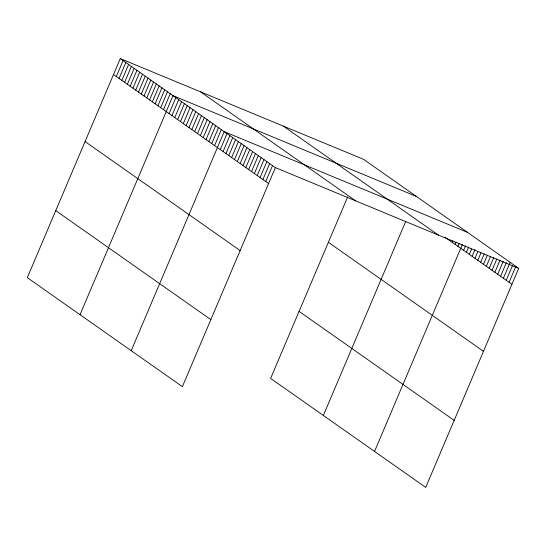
<?xml version="1.0" encoding="UTF-8"?>
<svg xmlns="http://www.w3.org/2000/svg" width="546" height="546" viewBox="0 0 546 546"><rect width="100%" height="100%" fill="white"/><g stroke="black" fill="none" stroke-linecap="round" stroke-linejoin="round"><path stroke-width="0.82" d="M120.284 58.599L27.3 277.648L182.384 386.65L275.368 167.602L120.284 58.599L363.616 159.35L518.7 268.352L425.716 487.401L270.632 378.398L347.679 196.894M116.284 76.501L123.055 60.551M119.062 78.453L125.833 62.503M121.84 80.398L128.603 64.455M124.611 82.35L131.381 66.4M127.389 84.302L134.159 68.352M130.16 86.254L136.93 70.304M132.937 88.199L139.708 72.256M135.715 90.151L142.486 74.208M138.486 92.103L145.256 76.153M141.264 94.055L148.034 78.105M144.042 96.007L150.805 80.057M146.813 97.952L153.583 82.009M149.59 99.904L156.361 83.954M152.361 101.856L159.132 85.906M155.139 103.808L161.909 87.858M157.917 105.76L164.687 89.81M160.688 107.705L167.458 91.762M163.466 109.657L170.236 93.707M80.03 314.708L173.007 95.659L416.345 196.41M169.083 113.609L175.853 97.659M171.929 115.609L178.699 99.659M174.768 117.602L181.538 101.658M177.614 119.601L184.384 103.651M180.453 121.601L187.223 105.651M183.299 123.601L190.069 107.651M186.145 125.6L192.915 109.65M188.984 127.593L195.755 111.65M191.83 129.593L198.601 113.643M194.669 131.593L201.44 115.643M197.515 133.593L204.286 117.643M200.362 135.585L207.125 119.642M203.201 137.585L209.971 121.642M206.047 139.585L212.817 123.635M208.886 141.585L215.656 125.635M211.732 143.584L218.502 127.634M214.578 145.577L221.342 129.634M131.204 350.682L224.188 131.634L467.519 232.378M220.263 149.577L227.034 133.627M223.102 151.576L229.873 135.626M225.948 153.576L232.719 137.626M228.794 155.569L235.558 139.626M231.634 157.569L238.404 141.619M234.48 159.569L241.25 143.618M237.319 161.568L244.089 145.618M240.165 163.568L246.935 147.618M243.004 165.561L249.775 149.618M245.85 167.561L252.621 151.611M248.696 169.56L255.467 153.61M251.535 171.56L258.306 155.61M254.381 173.56L261.152 157.61M257.221 175.553L263.991 159.609M260.067 177.552L266.837 161.602M262.913 179.552L269.676 163.602M265.752 181.552L272.522 165.602M323.362 415.458L405.78 221.294M452.225 242.335L452.866 240.813M455.064 244.335L456.033 242.055M457.91 246.328L459.2 243.291M374.542 451.426L462.366 244.533M463.595 250.327L465.526 245.768M466.441 252.327L468.693 247.01M469.28 254.327L471.539 249.01M472.126 256.32L475.027 249.488M474.965 258.319L477.873 251.488M477.811 260.319L481.033 252.723M480.657 262.319L484.2 253.965M483.497 264.319L487.366 255.2M486.343 266.311L490.533 256.443M489.182 268.311L493.7 257.678M492.028 270.311L496.86 258.92M494.874 272.311L500.027 260.155M497.713 274.31L503.194 261.397M500.559 276.303L506.36 262.633M503.398 278.303L510.169 262.353M506.244 280.303L512.366 265.875M509.09 282.302L515.854 266.352M275.368 167.602L518.7 268.352M444.833 237.141L511.93 284.295M283.313 126.106L438.397 235.101M200.58 91.851L355.664 200.846M113.513 74.549L268.598 183.552M328.399 242.322L483.483 351.324M85.06 141.571L240.144 250.573M299.085 311.377L454.17 420.379M55.747 210.626L210.838 319.628"/></g></svg>
